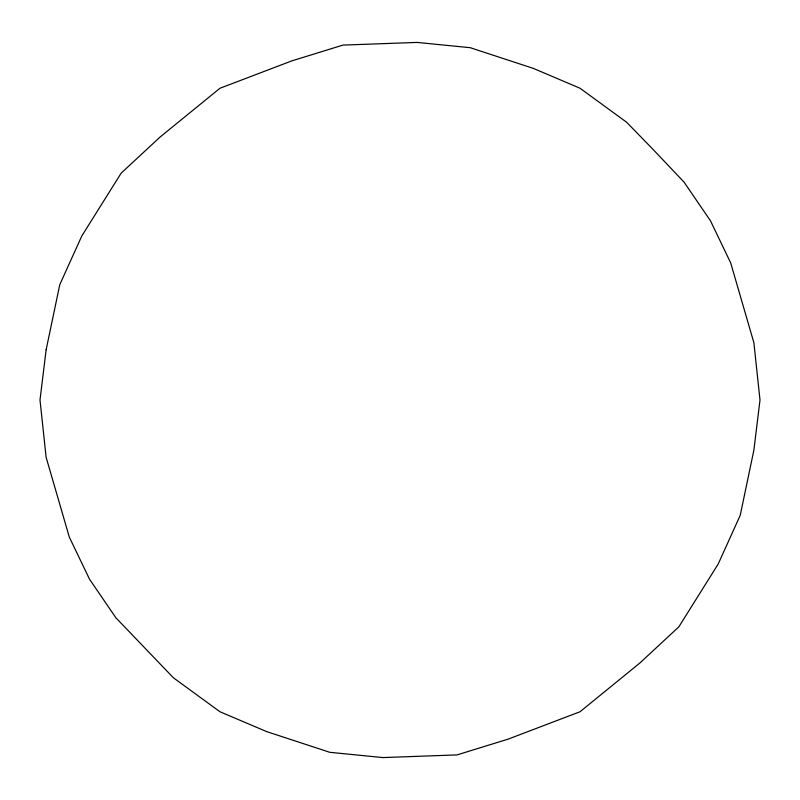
<?xml version="1.0" encoding="UTF-8"?>
<svg xmlns="http://www.w3.org/2000/svg" width="800" height="800" viewBox="0 0 800 800"><rect width="100%" height="100%" fill="white"/><g stroke="black" fill="none" stroke-linecap="round" stroke-linejoin="round"><path stroke-width="1.2" d="M46.13 349.75L40 400L46.13 457.34L69.32 537.12L89.55 579.24L115.91 617.82L173.41 677.79L220 711.77L266.59 731.58L329.78 752.31L382.95 757.58L457.06 754.9L507.98 739.18L580 711.77L639.75 663.11L678.83 626.87L718.2 564.02L740.22 515.34L753.87 450.25L760 400L753.87 342.66L730.68 262.88L710.45 220.76L684.09 182.18L653.4 149.78L626.59 122.21L580 88.23L533.41 68.42L470.22 47.69L417.05 42.42L342.94 45.1L292.02 60.82L220 88.23L160.25 136.89L121.17 173.13L81.8 235.98L59.78 284.66L46.13 349.75"/></g></svg>
